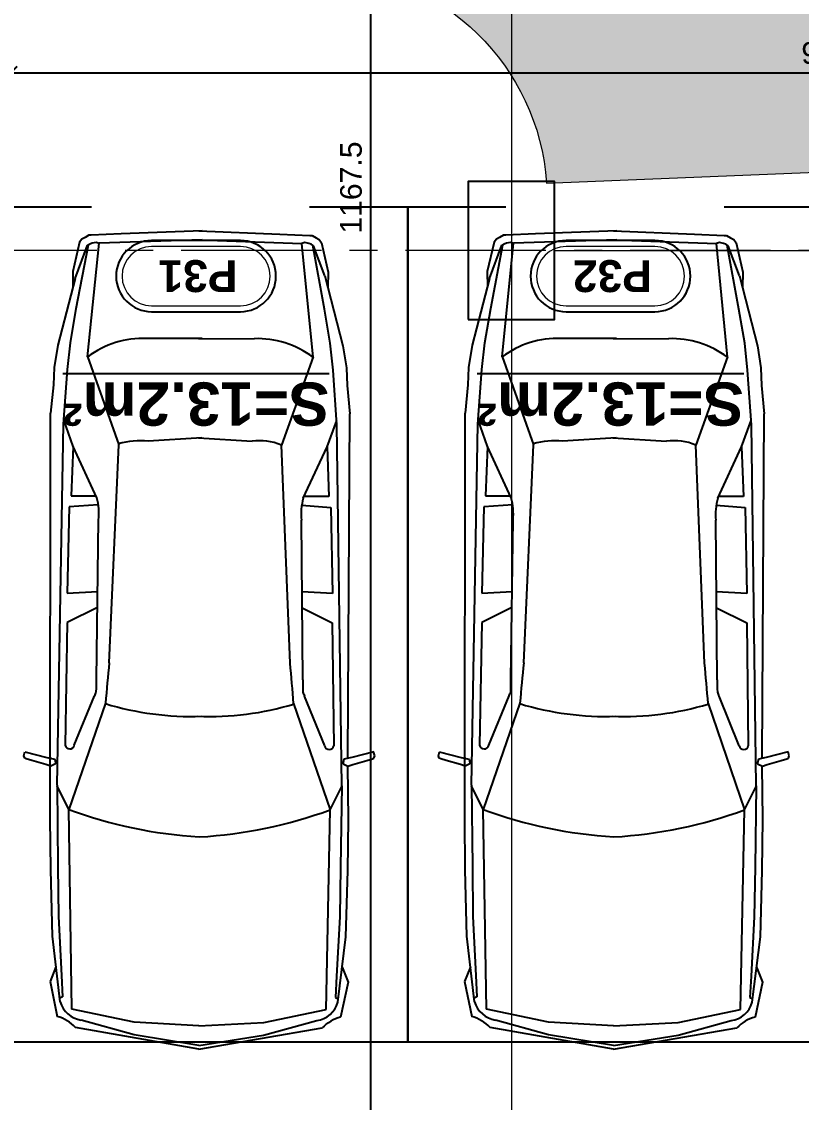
# Model space of a CAD drawing. Header units: centimetres. Extents: x 60496 to 66049, y -55119 to -48212.
# Drawn here: x 64729 to 65181, y -54590 to -53965 of the extents above; entities that cross this region are included whole.
import ezdxf
from ezdxf.enums import TextEntityAlignment as Align

# ---------------------------------------------------------------- set-up
doc = ezdxf.new("R2010")
doc.units = ezdxf.units.CM
doc.header["$LTSCALE"] = 50
doc.header["$MEASUREMENT"] = 0
for name, pattern in [('23486-A01$0${ Chain Double-Dash }', [0]), ('AXES', [2, 1.25, -0.25, 0.25, -0.25]), ('CACHE', [0.375, 0.25, -0.125])]:
    doc.linetypes.add(name, pattern=pattern)
doc.layers.get('0').update_dxf_attribs({"color": 8})
for name, color, linetype in [('AXES', 10, 'AXES'), ('COTE 50ème', 1, 'Continuous'), ('FINI', 251, 'Continuous'), ('PILIER', 7, 'Continuous'), ('TEXTE', 7, 'Continuous')]:
    doc.layers.add(name, color=color, linetype=linetype)
for name, color, linetype, lineweight in [('BETON HACHURE', 253, 'Continuous', 13), ('EXISTANT BORD', 251, 'Continuous', 60), ('EXISTANT COUPE', 251, 'Continuous', 40), ('MACONNERIE COUPE', 7, 'Continuous', 30)]:
    doc.layers.add(name, color=color, linetype=linetype, lineweight=lineweight)
doc.layers.add('HORS GEL', color=7, linetype='CACHE', lineweight=15, true_color=0x00661a)
doc.layers.add('New_2D Drafting - General_Pen_No__4', color=252, linetype='Continuous', lineweight=13, true_color=0x696969)
doc.styles.add('BRMNAMES', font='swisseb.ttf', dxfattribs={"height": 20})
doc.styles.add('RS_TEXT_1.50', font='arial.ttf', dxfattribs={"height": 12.5})
doc.styles.add('RS_TXT_100', font='arial.ttf', dxfattribs={"height": 25})
doc.styles.add('RS_TXT_50', font='arial.ttf', dxfattribs={"height": 12.5})
doc.dimstyles.new('RS_100CM_LINEAIRE', dxfattribs={"dimscale": 10, "dimtxt": 25, "dimasz": 1.5, "dimexe": 1, "dimexo": 2.5, "dimgap": 1, "dimtad": 1, "dimdec": 1, "dimrnd": 0.5, "dimdsep": 46, "dimtxsty": 'RS_TXT_100', "dimblk1": 'ARCHTICK', "dimblk2": 'ARCHTICK', "dimsah": 1, "dimcen": 2.5, "dimdle": 1, "dimclrt": 4, "dimadec": 0, "dimazin": 2, "dimtfac": 1, "dimtdec": 1, "dimtix": 1, "dimtmove": 2, "dimatfit": 3, "dimfxl": 1, "dimtolj": 1, "dimtzin": 0, "dimarcsym": 0})
doc.dimstyles.new('RS_50CM_LINEAIRE', dxfattribs={"dimscale": 5, "dimtxt": 12.5, "dimasz": 1.5, "dimexe": 1, "dimexo": 2.5, "dimgap": 1, "dimtad": 1, "dimdec": 1, "dimrnd": 0.5, "dimdsep": 46, "dimtxsty": 'RS_TXT_50', "dimblk1": 'ARCHTICK', "dimblk2": 'ARCHTICK', "dimsah": 1, "dimcen": 2.5, "dimdle": 1, "dimclrt": 4, "dimadec": 0, "dimazin": 2, "dimtfac": 1, "dimtdec": 1, "dimtix": 1, "dimtmove": 2, "dimatfit": 3, "dimfxl": 1, "dimtolj": 1, "dimtzin": 0, "dimarcsym": 0})

# ---------------------------------------------------------------- blocks, each defined once
blk = doc.blocks.new('_ArchTick')
at = {"color": 0, "linetype": 'ByBlock', "const_width": 0.15}
blk.add_lwpolyline([(-0.5, -0.5), (0.5, 0.5)], dxfattribs=at)
blk = doc.blocks.new('*D151')
at = {"layer": 'AXES', "color": 0, "linetype": 'Continuous', "lineweight": -2, "ltscale": 0.5, "transparency": 16777216}
for p, q in [((75343.39486977382, -45139.73147724155), (75343.39486977382, -44444.73150440456)), ((74583.44951201958, -44454.73150440456), (75353.39486977382, -44454.73150440456)), ((74583.44951201958, -45129.73147724155), (75353.39486977382, -45129.73147724155))]:
    blk.add_line(p, q, dxfattribs=at)
at = {"layer": 'Defpoints', "color": 0, "linetype": 'Continuous', "ltscale": 0.5, "transparency": 16777216}
for p in [(74558.44951201958, -44454.73150440456), (75343.39486977382, -44454.73150440456), (74558.44951201958, -45129.73147724155)]:
    blk.add_point(p, dxfattribs=at)
at = {"layer": 'AXES', "color": 0, "linetype": 'Continuous', "lineweight": -2, "ltscale": 0.5, "transparency": 16777216, "xscale": 15, "yscale": 15, "zscale": 15}
for p, rotation in [((75343.39486977382, -44454.73150440456), 90), ((75343.39486977382, -45129.73147724155), 270)]:
    blk.add_blockref('_ArchTick', p, dxfattribs=dict(at, rotation=rotation))
at = {"layer": 'AXES', "color": 4, "linetype": 'Continuous', "lineweight": 5, "ltscale": 0.5, "transparency": 16777216, "insert": (75320.6305450808, -44792.23149082305), "char_height": 25, "attachment_point": 5, "rotation": 90, "style": 'RS_TXT_100'}
blk.add_mtext('\\A1;675', dxfattribs=at)
blk = doc.blocks.new('*D1342')
at = {"layer": 'COTE 50ème', "color": 0, "lineweight": -2, "ltscale": 0.5, "transparency": 16777216}
for p, q in [((64931.50393361743, -54649.68885409614), (64931.50393361743, -53472.21801443858)), ((64980.45002734703, -53477.21801443858), (64926.50393361743, -53477.21801443858)), ((65000.45217377203, -54644.68885409614), (64926.50393361743, -54644.68885409614))]:
    blk.add_line(p, q, dxfattribs=at)
at = {"layer": 'Defpoints', "color": 0, "ltscale": 0.5, "transparency": 16777216}
for p in [(64931.50393361743, -53477.21801443858), (64992.95002734703, -53477.21801443858), (65012.95217377203, -54644.68885409614)]:
    blk.add_point(p, dxfattribs=at)
at = {"layer": 'COTE 50ème', "color": 0, "lineweight": -2, "ltscale": 0.5, "transparency": 16777216, "xscale": 7.5, "yscale": 7.5, "zscale": 7.5}
for p, rotation in [((64931.50393361743, -53477.21801443858), 90), ((64931.50393361743, -54644.68885409614), 270)]:
    blk.add_blockref('_ArchTick', p, dxfattribs=dict(at, rotation=rotation))
at = {"layer": 'COTE 50ème', "color": 4, "ltscale": 0.5, "transparency": 16777216, "insert": (64920.12177127093, -54060.95343426735), "char_height": 12.5, "attachment_point": 5, "rotation": 90, "style": 'RS_TXT_50'}
blk.add_mtext('\\A1;1167.5', dxfattribs=at)
blk = doc.blocks.new('*D979')
at = {"layer": 'COTE 50ème', "color": 0, "lineweight": -2, "ltscale": 0.5, "transparency": 16777216}
for p, q in [((64717.95453184991, -53994.51134071965), (65672.87113614069, -53994.51134071965)), ((64722.95453184991, -54059.86232274522), (64722.95453184991, -53989.51134071965)), ((65667.87113614069, -54084.8623173808), (65667.87113614069, -53989.51134071965))]:
    blk.add_line(p, q, dxfattribs=at)
at = {"layer": 'Defpoints', "color": 0, "ltscale": 0.5, "transparency": 16777216}
for p in [(65667.87113614069, -53994.51134071965), (64722.95453184991, -54072.36232274522), (65667.87113614069, -54097.3623173808)]:
    blk.add_point(p, dxfattribs=at)
at = {"layer": 'COTE 50ème', "color": 0, "lineweight": -2, "ltscale": 0.5, "transparency": 16777216, "xscale": 7.5, "yscale": 7.5, "zscale": 7.5, "rotation": 180}
blk.add_blockref('_ArchTick', (64722.95453184991, -53994.51134071965), dxfattribs=at)
at = {"layer": 'COTE 50ème', "color": 0, "lineweight": -2, "ltscale": 0.5, "transparency": 16777216, "xscale": 7.5, "yscale": 7.5, "zscale": 7.5}
blk.add_blockref('_ArchTick', (65667.87113614069, -53994.51134071965), dxfattribs=at)
at = {"layer": 'COTE 50ème', "color": 4, "ltscale": 0.5, "transparency": 16777216, "insert": (65195.4128339953, -53983.12917837313), "char_height": 12.5, "attachment_point": 5, "style": 'RS_TXT_50'}
blk.add_mtext('\\A1;945', dxfattribs=at)
blk = doc.blocks.new('*D925')
at = {"layer": 'COTE 50ème', "color": 0, "lineweight": -2, "ltscale": 0.5, "transparency": 16777216}
for p, q in [((60878.65929240394, -54276.36754719869), (60871.88937420589, -54348.84266303948)), ((65690.38200573057, -54793.91746539495), (60867.37607300158, -54343.39930816962)), ((65691.70856905877, -54725.95565075847), (65684.93865086071, -54798.43076659926))]:
    blk.add_line(p, q, dxfattribs=at)
at = {"layer": 'Defpoints', "color": 0, "ltscale": 0.5, "transparency": 16777216}
for p in [(60879.82185948587, -54263.92172710598), (60872.35440103866, -54343.86433500239), (65692.87113614069, -54713.50983066576)]:
    blk.add_point(p, dxfattribs=at)
at = {"layer": 'COTE 50ème', "color": 0, "lineweight": -2, "ltscale": 0.5, "transparency": 16777216, "xscale": 7.5, "yscale": 7.5, "zscale": 7.5}
for p, rotation in [((60872.35440103866, -54343.86433500239), 174.6634725925406), ((65685.4036776935, -54793.45243856218), 354.6634725925406)]:
    blk.add_blockref('_ArchTick', p, dxfattribs=dict(at, rotation=rotation))
at = {"layer": 'COTE 50ème', "color": 4, "ltscale": 0.5, "transparency": 16777216, "insert": (63279.93803805722, -54557.32131437314), "char_height": 12.5, "attachment_point": 5, "rotation": 354.6634725925406, "style": 'RS_TXT_50'}
blk.add_mtext('\\A1;4834', dxfattribs=at)
blk = doc.blocks.new('PILIER')
at = {"color": 252}
blk.add_lwpolyline([(1.56319072003831, 1.2), (-1.43680927996169, 1.2, 1), (-1.43680927996169, -1.2), (1.56319072003831, -1.2, 1), (1.56319072003831, 1.2, -1)], format="xyb", dxfattribs=at)
at = {"color": 10, "lineweight": 20}
blk.add_lwpolyline([(1.56319072003831, 1), (-1.43680927996169, 1, 1), (-1.43680927996169, -1), (1.56319072003831, -1, 1)], format="xyb", close=True, dxfattribs=at)
at = {"color": 7, "style": 'BRMNAMES'}
blk.add_attdef('PILIER_TEXTE', text='', height=1.0764, dxfattribs=at).set_placement((0, 0), align=Align.MIDDLE_CENTER)
blk = doc.blocks.new('A$Ce9568e5d')
at = {"layer": 'AXES', "lineweight": 5, "ltscale": 1.3}
blk.add_line((3195.000211652863, -3234.999999999942), (-1984.999788347151, -3234.999999999942), dxfattribs=at)
at = {"layer": 'HORS GEL', "linetype": '23486-A01$0${ Chain Double-Dash }', "ltscale": 1.2}
blk.add_line((2394.997853574925, 1579.999997317791), (2394.997853574983, -4149.995339141664), dxfattribs=at)
at = {"layer": 'AXES', "linetype": 'Continuous', "lineweight": 5, "ltscale": 0.5}
dim = blk.add_linear_dim(base=(3179.945569407108, -2560.000027162954), p1=(2395.000211652863, -3234.999999999942), p2=(2395.000211652863, -2560.000027162954), angle=270, dimstyle='RS_100CM_LINEAIRE', dxfattribs=at)
dim.commit()
dim.dimension.update_dxf_attribs({"geometry": '*D151', "text_midpoint": (3157.181244714084, -2897.500013581441), "insert": (-72163.44930036672, 41894.73147724161)})

msp = doc.modelspace()

# ---------------------------------------------------------------- hatches: boundary and pattern name
at = {"layer": 'BETON HACHURE', "transparency": 33554585}
h = msp.add_hatch(dxfattribs=at)
h.set_pattern_fill('ANSI37', color=256, scale=50, angle=270, style=0)
h.set_pattern_definition([(315, (-1160.485528566322, 19655.39304804563), (4.419417382415923, 4.419417382415921), []), (45, (-1160.485528566322, 19655.39304804563), (-4.41941738241592, 4.419417382415923), [])])
h.paths.add_polyline_path([(62772.95432019554, -51847.21800907419), (62797.95432019554, -51847.21800907419), (62797.95432019554, -52172.21800907419), (62772.95432019554, -52172.21800907417)], flags=0)
h.paths.add_polyline_path([(62772.95432019554, -51847.21800907419), (62797.95432019554, -51847.21800907419), (62797.95432019554, -52172.21800907419), (62772.95432019554, -52172.21800907417)], flags=0)
h.paths.add_polyline_path([(64952.95432019551, -51987.36232274516), (64952.95432019551, -52037.36231738077), (65032.95432019551, -52037.36231738077), (65032.95432019551, -51987.36232274516)], flags=0)
h.paths.add_polyline_path([(64572.95225443787, -51987.36232274525), (64572.95225443787, -52037.36231738086), (64652.95225443787, -52037.36231738086), (64652.95225443787, -51987.36232274525)], flags=0)
edge = h.paths.add_edge_path(flags=0)
edge.add_arc((64612.9522544379, -50672.36229558228), 40, 0, 360)
edge = h.paths.add_edge_path(flags=0)
edge.add_arc((64612.95225443787, -49997.36232274529), 40, 0, 360)
edge = h.paths.add_edge_path(flags=0)
edge.add_arc((64612.95225443786, -51272.3623323497), 40, 0, 360)
h.paths.add_polyline_path([(65692.87113614069, -49527.22052557723), (61269.11017409691, -49527.21800907417), (60879.82185948436, -54263.92172710598), (65445.45432019557, -54713.50983066576), (65692.87113614069, -54713.50983066575)])
edge = h.paths.add_edge_path(flags=0)
edge.add_arc((64612.95225443786, -51272.3623323497), 40, 0, 360)
h.paths.add_polyline_path([(63397.95432019554, -49552.21800907419), (63397.95432019554, -49972.36232274529), (63422.95432019554, -49972.36232274529), (63422.95432019554, -49552.21800907419), (64992.96098447277, -49552.21800907419), (64992.94765591834, -51312.3623323497), (65032.95432019557, -51312.3623323497), (65032.95432019557, -49552.21800907419), (65667.87113613918, -49552.2205255772), (65667.87113613918, -53452.21801443858), (65032.95432019554, -53452.21801443858), (65032.95432019551, -52057.36232274522), (64992.95432019551, -52057.36232274522), (64992.95432019557, -53477.21801443858), (65667.87113614069, -53477.21801443858), (65667.87113614069, -54685.93448648408), (65459.17891711568, -54688.50983066576), (64660.4545318484, -54610.07239253733), (64660.4545318484, -54122.36232274522), (64635.4545318484, -54122.36232274522), (64635.4545318484, -54607.61730791818), (63330.45451773574, -54479.46188941262), (63330.45451773574, -54122.36232274525), (63305.45451773574, -54122.36232274525), (63305.45451773574, -54477.00680479346), (62117.9545318484, -54360.39028676845), (62117.9545318484, -54122.36232274525), (62067.95432019555, -54122.36232274525), (62067.95432019555, -54355.4800967451), (60906.75330816861, -54241.44622697061), (61082.14403878348, -52107.36232274523), (61287.9545318484, -52107.36232274523), (61287.9545318484, -52057.36232274523), (61086.25332281998, -52057.36232274523), (61088.10249665588, -52037.36231738086), (61287.95432019554, -52037.36231738087), (61287.95432019554, -51987.36231738089), (61092.00629798793, -51987.36231738087), (61148.71429871654, -51297.36231738086), (61287.95432019554, -51297.36231738086), (61287.95432019554, -51247.36231738086), (61152.82356036329, -51247.36231738086), (61198.02558271807, -50697.36228061344), (61287.95432019554, -50697.36228061344), (61287.95432019554, -50647.36228061344), (61202.13485720289, -50647.36228061344), (61292.13984583213, -49552.21800907419), (62070.45432019554, -49552.21800907419), (62070.45432019554, -49972.36231738084), (62095.45432019554, -49972.36231738084), (62095.45432019554, -49552.21800907417)], flags=16)
h.paths.add_polyline_path([(64572.95225443786, -51232.3623323497), (64572.95225443786, -51312.3623323497), (64652.95225443786, -51312.3623323497), (64652.95225443786, -51232.36233234969)], flags=0)
at = {"layer": 'New_2D Drafting - General_Pen_No__4', "linetype": 'Continuous', "lineweight": 0, "true_color": 0xc7c8ca, "transparency": 33554546}
h = msp.add_hatch(color=9, dxfattribs=at)
edge = h.paths.add_edge_path()
edge.add_line((64367.95453184842, -51124.86232486529), (64367.9545318484, -50634.86230916377))
edge.add_arc((63907.9545318484, -50634.86230916379), 460, 1.812528970472983e-12, 90)
edge.add_line((63907.9545318484, -50174.86230916379), (62122.9545318484, -50174.86230916379))
edge.add_arc((62122.9545318484, -50634.86230916379), 460, 90, 180)
edge.add_line((61662.9545318484, -50634.86230916379), (61662.9545318484, -53323.5427149848))
edge.add_arc((62122.95453184839, -53323.5427149848), 459.9999999999927, 180, 266.9195392647234)
edge.add_line((62098.23492103581, -53782.8780400375), (64199.35640634838, -53895.95208976563))
edge.add_line((64199.35640634838, -53895.95208976563), (64906.09520128202, -53933.9859770024))
edge.add_arc((64899.76078504779, -54067.75852246494), 133.9224355683385, 4.0359442026216925, 87.28894730898242, ccw=False)
edge.add_line((65033.35110537827, -54058.33275657803), (65587.47435095662, -54035.81042810474))
edge.add_arc((64922.40567935543, -54349.92616601442), 735.5168487178961, 25.28163388761817, 89.9874877378931)
edge.add_line((64922.56630164909, -53614.40933483488), (64699.1461323168, -53602.38574480721))
edge.add_arc((64717.95453184842, -53252.89147574538), 350.0000000000014, 180.0000000000012, 266.91953926467477, ccw=False)
edge.add_line((64367.95453184842, -53252.89147574539), (64367.95453184842, -52144.8623248653))
edge.add_arc((64717.95453184842, -52144.8623248653), 350, 90, 180, ccw=False)
edge.add_line((64717.95453184842, -51794.8623248653), (64722.95431625476, -51794.8623248653))
edge.add_arc((64722.95431625476, -52144.86232486529), 349.9999999999927, 6.150640177011724, 89.9999999999988, ccw=False)
edge.add_line((65070.93958870316, -52107.36232274522), (65667.8711431623, -52107.36232807994))
edge.add_line((65667.8711431623, -52107.36232807994), (65667.87112911606, -49527.22038916923))
edge.add_line((65667.87112911606, -49527.22038916923), (65072.95430390976, -49527.22039164184))
edge.add_line((65072.95430390976, -49527.22039164184), (65072.95431625476, -51124.86232216083))
edge.add_arc((64722.95431625476, -51124.86232486527), 350, -90, 4.4272348986851284e-07, ccw=False)
edge.add_line((64722.95431625476, -51474.86232486527), (64717.9545318484, -51474.86232486527))
edge.add_arc((64717.95453184841, -51124.86232486528), 349.9999999999927, 180.0000000000012, 269.9999999999988, ccw=False)
edge = h.paths.add_edge_path(flags=16)
edge.add_arc((63697.9545318484, -53197.99910920278), 350, -93.08046073527032, 0, ccw=False)
edge.add_line((63679.14613231712, -53547.49337826463), (62314.14613231712, -53474.0344759796))
edge.add_arc((62332.95453184839, -53124.54020691776), 349.9999999999976, 180.0000000000012, 266.9195392647308, ccw=False)
edge.add_line((61982.9545318484, -53124.54020691777), (61982.9545318484, -50844.86230916379))
edge.add_arc((62332.9545318484, -50844.86230916379), 350, 90, 180, ccw=False)
edge.add_line((62332.9545318484, -50494.86230916379), (63697.9545318484, -50494.86230916379))
edge.add_arc((63697.9545318484, -50844.86230916379), 350, 0, 90, ccw=False)
edge.add_line((64047.9545318484, -50844.86230916379), (64047.9545318484, -53197.99910920278))

# ---------------------------------------------------------------- linework, layer by layer
at = {"layer": 'EXISTANT BORD', "color": 3, "lineweight": 25}
msp.add_lwpolyline([(64987.95217645423, -54137.3623173808), (65037.95217108984, -54137.3623173808), (65037.95217108984, -54057.3623173808), (64987.95217645423, -54057.3623173808)], close=True, dxfattribs=at)
at = {"layer": 'EXISTANT COUPE', "lineweight": 5}
msp.add_lwpolyline([(61662.9545318484, -50634.86230916379), (61662.9545318484, -53323.5427149848, 0.3985526464150619), (62098.23492103581, -53782.8780400375), (64199.35640634838, -53895.95208976563), (64906.09520128202, -53933.9859770024, -0.380129029932193), (65033.35110537827, -54058.33275657803), (65587.47435095662, -54035.81042810474, 0.2900814467047665), (64922.56630164909, -53614.40933483488), (64699.1461323168, -53602.38574480721, -0.3985526464148174), (64367.95453184842, -53252.89147574539), (64367.95453184842, -52144.8623248653, -0.4142135623730951), (64717.95453184842, -51794.8623248653), (64722.95431625476, -51794.8623248653, -0.3831100803969072), (65070.93958870316, -52107.36232274522), (65627.87113389964, -52107.36232807994), (65627.8711198534, -49527.22038916923)], format="xyb", dxfattribs=at)
at = {"layer": 'FINI'}
for p, q in [((64769.79642544099, -54072.36232274522), (64712.95432019568, -54072.36232274522)), ((64952.95432019564, -54072.36232274525), (64896.11221495034, -54072.36232274525)), ((64952.9543201956, -54555.52021733038), (64952.95432019564, -54072.36232274525)), ((65009.79642544096, -54072.36232274525), (64952.95432019565, -54072.36232274525)), ((64952.95432019565, -54072.36232274525), (64952.95432019561, -54555.52021733041)), ((65192.95432019561, -54072.36232274528), (65136.11221495031, -54072.36232274528)), ((64768.31475754359, -54088.41655283501), (64766.04364597249, -54089.81304560481)), ((64769.68621394724, -54088.40162941911), (64768.31475754359, -54088.41655283501)), ((64786.96758565315, -54087.76738522247), (64769.68621394724, -54088.40162941911)), ((64833.93449179246, -54085.94764394579), (64786.96758565315, -54087.76738522247)), ((64831.97431074516, -54085.94358743816), (64878.93344734061, -54087.95770449155)), ((64878.93344734061, -54087.95770449155), (64896.21188185731, -54088.66346867332)), ((64896.21188185731, -54088.66346867332), (64897.58342884836, -54088.68406861297)), ((64897.58342884836, -54088.68406861297), (64899.84857657675, -54090.08994897002)), ((65008.31475754356, -54088.41655283504), (65006.04364597246, -54089.81304560484)), ((65009.68621394721, -54088.40162941914), (65008.31475754356, -54088.41655283504)), ((65026.96758565312, -54087.7673852225), (65009.68621394721, -54088.40162941914)), ((65073.93449179243, -54085.94764394582), (65026.96758565312, -54087.7673852225)), ((65071.97431074514, -54085.94358743819), (65118.93344734058, -54087.95770449158)), ((65118.93344734058, -54087.95770449158), (65136.21188185728, -54088.66346867335)), ((65136.21188185728, -54088.66346867335), (65137.58342884833, -54088.684068613)), ((65137.58342884833, -54088.684068613), (65139.84857657673, -54090.08994897005)), ((64762.87320882405, -54092.59077985321), (64758.94223465033, -54109.55155077671)), ((64760.35846027921, -54113.65149064591), (64767.46484652214, -54094.36986363454)), ((64761.00436518315, -54131.01972483228), (64767.98857313793, -54094.01242205805)), ((64764.22476791276, -54090.74702815332), (64762.87320882405, -54092.59077985321)), ((64766.04364597249, -54089.81304560481), (64764.22476791276, -54090.74702815332)), ((64767.46484652214, -54094.36986363454), (64768.82651890063, -54093.44052641733)), ((64767.51205255956, -54158.81693925137), (64774.22669774077, -54093.04515852984)), ((64768.82651890063, -54093.44052641733), (64770.19316516485, -54092.9683962702)), ((64770.19316516485, -54092.9683962702), (64772.4740604356, -54092.48664585831)), ((64772.4740604356, -54092.48664585831), (64774.22669774077, -54093.04515852984)), ((64833.92353285445, -54091.24320957308), (64774.22669774077, -54093.04515852984)), ((64831.96335180711, -54091.23915306538), (64891.65221752725, -54093.2881654314)), ((64893.40715144512, -54092.73691152282), (64891.65221752725, -54093.2881654314)), ((64898.09474725468, -54159.08717434244), (64891.65221752725, -54093.2881654314)), ((64895.68619772085, -54093.22809853138), (64893.40715144512, -54092.73691152282)), ((64897.05087818298, -54093.70588103791), (64895.68619772085, -54093.22809853138)), ((64898.40852801545, -54094.64084577178), (64897.05087818298, -54093.70588103791)), ((64904.71742824698, -54131.31713263794), (64897.88627441431, -54094.28118961091)), ((64905.00549750234, -54112.11612375236), (64898.40852801545, -54094.64084577178)), ((64899.84857657675, -54090.08994897002), (64901.66357375757, -54091.03145166211)), ((64901.66357375757, -54091.03145166211), (64903.00765463294, -54092.88078186927)), ((64903.00765463294, -54092.88078186927), (64906.86839595775, -54109.85767740216)), ((65002.87320882402, -54092.59077985324), (64998.9422346503, -54109.55155077674)), ((65000.35846027918, -54113.65149064593), (65007.46484652211, -54094.36986363457)), ((65001.00436518312, -54131.01972483231), (65007.9885731379, -54094.01242205808)), ((65004.22476791273, -54090.74702815335), (65002.87320882402, -54092.59077985324)), ((65006.04364597246, -54089.81304560484), (65004.22476791273, -54090.74702815335)), ((65007.46484652211, -54094.36986363457), (65008.82651890061, -54093.44052641735)), ((65007.51205255953, -54158.8169392514), (65014.22669774074, -54093.04515852987)), ((65008.82651890061, -54093.44052641735), (65010.19316516482, -54092.96839627023)), ((65010.19316516482, -54092.96839627023), (65012.47406043558, -54092.48664585834)), ((65012.47406043558, -54092.48664585834), (65014.22669774074, -54093.04515852987)), ((65073.92353285442, -54091.24320957311), (65014.22669774074, -54093.04515852987)), ((65071.96335180708, -54091.23915306541), (65131.65221752723, -54093.28816543143)), ((65133.40715144509, -54092.73691152285), (65131.65221752723, -54093.28816543143)), ((65138.09474725465, -54159.08717434247), (65131.65221752723, -54093.28816543143)), ((65135.68619772082, -54093.22809853141), (65133.40715144509, -54092.73691152285)), ((65137.05087818296, -54093.70588103794), (65135.68619772082, -54093.22809853141)), ((65138.40852801542, -54094.64084577181), (65137.05087818296, -54093.70588103794)), ((65144.71742824695, -54131.31713263797), (65137.88627441428, -54094.28118961093)), ((65145.00549750231, -54112.11612375239), (65138.40852801542, -54094.64084577181)), ((65139.84857657673, -54090.08994897005), (65141.66357375754, -54091.03145166214)), ((65141.66357375754, -54091.03145166214), (65143.00765463291, -54092.8807818693)), ((65143.00765463291, -54092.8807818693), (65146.86839595772, -54109.85767740219)), ((64760.35846027921, -54113.65149064591), (64750.26022246545, -54152.16931729445)), ((64758.94223465033, -54109.55155077671), (64759.04123964813, -54118.67577963958)), ((64905.00549750234, -54112.11612375236), (64915.37377892667, -54152.51101247138)), ((64906.86839595775, -54109.85767740216), (64906.73361449136, -54118.84887814404)), ((65000.35846027918, -54113.65149064593), (64990.26022246543, -54152.16931729448)), ((64998.9422346503, -54109.55155077674), (64999.0412396481, -54118.67577963961)), ((65145.00549750231, -54112.11612375239), (65155.37377892665, -54152.51101247141)), ((65146.86839595772, -54109.85767740219), (65146.73361449133, -54118.84887814407)), ((64757.56028045545, -54150.71843469139), (64761.00436518315, -54131.01972483228)), ((64908.07978815775, -54151.02992813212), (64904.71742824698, -54131.31713263794)), ((64997.56028045542, -54150.71843469141), (65001.00436518312, -54131.01972483231)), ((65148.07978815772, -54151.02992813215), (65144.71742824695, -54131.31713263797)), ((64755.90041820721, -54166.28271284584), (64757.56028045545, -54150.71843469139)), ((64833.8053907432, -54148.33170679781), (64801.69404275992, -54148.26525378834)), ((64831.84520969589, -54148.32765029014), (64863.95672213433, -54148.39410363992)), ((64909.67521765345, -54166.60094296838), (64908.07978815775, -54151.02992813212)), ((64995.90041820718, -54166.28271284587), (64997.56028045542, -54150.71843469141)), ((65073.80539074317, -54148.33170679784), (65041.69404275989, -54148.26525378837)), ((65071.84520969586, -54148.32765029017), (65103.9567221343, -54148.39410363995)), ((65149.67521765342, -54166.60094296841), (65148.07978815772, -54151.02992813215)), ((64750.26022246545, -54152.16931729445), (64748.11330596094, -54164.99565652663)), ((64915.37377892667, -54152.51101247138), (64917.46758983569, -54165.34612770072)), ((64990.26022246543, -54152.16931729448), (64988.11330596091, -54164.99565652666)), ((65155.37377892665, -54152.51101247141), (65157.46758983567, -54165.34612770074)), ((64767.52632189519, -54158.67652066694), (64785.65436586241, -54209.75988672594)), ((64898.08089440939, -54158.94669756042), (64879.74174191084, -54209.95459637484)), ((65007.52632189516, -54158.67652066697), (65025.65436586239, -54209.75988672597)), ((65138.08089440936, -54158.94669756044), (65119.74174191081, -54209.95459637487)), ((64748.11330596094, -54164.99565652663), (64747.76537123564, -54175.05885637114)), ((64753.49991692863, -54197.85852740346), (64755.90041820721, -54166.28271284584)), ((64911.94500943722, -54198.18642249021), (64909.67521765345, -54166.60094296838)), ((64917.46758983569, -54165.34612770072), (64917.77403587797, -54175.41068175716)), ((64988.11330596091, -54164.99565652666), (64987.76537123561, -54175.05885637116)), ((64993.4999169286, -54197.85852740348), (64995.90041820718, -54166.28271284587)), ((65151.94500943719, -54198.18642249024), (65149.67521765342, -54166.60094296841)), ((65157.46758983567, -54165.34612770074), (65157.77403587794, -54175.41068175719)), ((64747.76537123564, -54175.05885637114), (64746.11545746769, -54191.53754866721)), ((64917.77403587797, -54175.41068175716), (64919.35573196142, -54191.89606172642)), ((64987.76537123561, -54175.05885637116), (64986.11545746766, -54191.53754866724)), ((65157.77403587794, -54175.41068175719), (65159.35573196139, -54191.89606172645)), ((64745.91980609443, -54426.10579310443), (64746.11545746769, -54191.53754866721)), ((64759.13158987382, -54210.76576109596), (64753.69026325841, -54195.35474317915)), ((64918.20126627095, -54390.79045136266), (64919.35573196142, -54191.89606172642)), ((64985.9198060944, -54426.10579310446), (64986.11545746766, -54191.53754866724)), ((64999.1315898738, -54210.76576109599), (64993.69026325838, -54195.35474317918)), ((65158.20126627092, -54390.79045136269), (65159.35573196139, -54191.89606172645)), ((64749.82590835862, -54406.85898682541), (64753.49991692863, -54197.85852740346)), ((64906.26012751821, -54211.07023707467), (64911.76502350089, -54195.68181393026)), ((64914.75412034898, -54407.20029844016), (64911.94500943722, -54198.18642249021)), ((64989.82590835859, -54406.85898682543), (64993.4999169286, -54197.85852740348)), ((65146.26012751818, -54211.0702370747), (65151.76502350086, -54195.68181393029)), ((65154.75412034895, -54407.20029844019), (65151.94500943719, -54198.18642249024)), ((64833.7021375007, -54205.85473635232), (64802.63186211638, -54207.67349639094)), ((64831.71038036044, -54205.85061449932), (64862.77302642089, -54207.79795586124)), ((65073.70213750067, -54205.85473635235), (65042.63186211635, -54207.67349639097)), ((65071.71038036041, -54205.85061449934), (65102.77302642087, -54207.79795586127)), ((64759.13158987382, -54210.76576109596), (64758.01155810032, -54239.40599635431)), ((64772.86078961106, -54240.49748825764), (64759.13158987382, -54210.76576109596)), ((64780.08900540757, -54335.98704841819), (64785.65436586241, -54209.75988672594)), ((64884.78461391694, -54336.20371133332), (64879.74174191084, -54209.95459637484)), ((64892.40798892252, -54240.74488588081), (64906.26012751821, -54211.07023707467)), ((64906.26012751821, -54211.07023707467), (64907.26161114081, -54239.7145338033)), ((64999.1315898738, -54210.76576109599), (64998.01155810029, -54239.40599635434)), ((65012.86078961103, -54240.49748825766), (64999.1315898738, -54210.76576109599)), ((65020.08900540754, -54335.98704841822), (65025.65436586239, -54209.75988672597)), ((65124.78461391691, -54336.20371133335), (65119.74174191081, -54209.95459637487)), ((65132.4079889225, -54240.74488588083), (65146.26012751818, -54211.0702370747)), ((65146.26012751818, -54211.0702370747), (65147.26161114078, -54239.71453380333)), ((64773.71471309054, -54244.60514543678), (64756.93746463873, -54245.76867565273)), ((64758.01155810032, -54239.40599635431), (64772.24478522499, -54239.43545138613)), ((64891.53710597599, -54244.84897613058), (64908.30936062423, -54246.08193307322)), ((64907.26161114081, -54239.7145338033), (64892.90282855299, -54239.68481893999)), ((65013.71471309051, -54244.60514543681), (64996.9374646387, -54245.76867565275)), ((64998.01155810029, -54239.40599635434), (65012.24478522496, -54239.43545138616)), ((65131.53710597596, -54244.84897613061), (65148.3093606242, -54246.08193307325)), ((65147.26161114078, -54239.71453380333), (65132.90282855296, -54239.68481894002)), ((64756.93746463873, -54245.76867565273), (64755.77352683441, -54295.62513340348)), ((64908.30936062423, -54246.08193307322), (64909.26693788978, -54295.94278120519)), ((64996.9374646387, -54245.76867565275), (64995.77352683438, -54295.6251334035)), ((65148.3093606242, -54246.08193307325), (65149.26693788976, -54295.94278120522)), ((64772.6434526079, -54345.51882885209), (64773.89536794848, -54253.22943380046)), ((64892.1906519194, -54345.76622647526), (64891.32072327983, -54253.47244036164)), ((65012.64345260787, -54345.51882885212), (65013.89536794845, -54253.22943380049)), ((65132.19065191937, -54345.76622647529), (65131.3207232798, -54253.47244036167)), ((64755.77352683441, -54295.62513340348), (64773.33378257111, -54294.62870407528)), ((64909.26693788978, -54295.94278120519), (64891.71095667614, -54294.87368038321)), ((64995.77352683438, -54295.6251334035), (65013.33378257108, -54294.62870407531)), ((65149.26693788976, -54295.94278120522), (65131.71095667611, -54294.87368038324)), ((64773.20789701636, -54303.90880601875), (64755.73840173779, -54312.59824281973)), ((64891.7984317989, -54304.15422386707), (64909.23181279319, -54312.91589062144)), ((65013.20789701633, -54303.90880601878), (64995.73840173776, -54312.59824281976)), ((65131.79843179887, -54304.1542238671), (65149.23181279316, -54312.91589062147)), ((64755.73840173779, -54312.59824281973), (64754.53055756383, -54383.67108680906)), ((64909.23181279319, -54312.91589062144), (64910.14564814421, -54383.99312533239)), ((64995.73840173776, -54312.59824281976), (64994.5305575638, -54383.67108680909)), ((65149.23181279316, -54312.91589062147), (65150.14564814419, -54383.99312533242)), ((64759.83467379436, -54383.6820634422), (64771.56293699375, -54355.06411035963)), ((64904.84153191373, -54383.9821486993), (64893.23181583016, -54355.31589870442)), ((64999.83467379434, -54383.68206344223), (65011.56293699372, -54355.06411035966)), ((65144.8415319137, -54383.98214869933), (65133.23181583014, -54355.31589870444)), ((64777.91902931448, -54359.32064194225), (64756.5752361872, -54420.80429789227)), ((64886.85799616494, -54359.54608629916), (64907.94713217266, -54421.11755531277)), ((65017.91902931445, -54359.32064194228), (64996.57523618717, -54420.8042978923)), ((65126.85799616491, -54359.54608629919), (65147.94713217263, -54421.1175553128)), ((64730.68006510608, -54389.74679172067), (64731.26942949358, -54387.49379569448)), ((64731.16197963204, -54387.46573129999), (64743.92845893247, -54390.80513483043)), ((64933.29481338072, -54387.46573129999), (64920.52833408027, -54390.80513483043)), ((64933.77672790666, -54389.74679172067), (64933.18736351917, -54387.49379569448)), ((64970.68006510605, -54389.7467917207), (64971.26942949355, -54387.49379569451)), ((64971.16197963202, -54387.46573130002), (64983.92845893244, -54390.80513483046)), ((65173.29481338069, -54387.46573130002), (65160.52833408024, -54390.80513483046)), ((65173.77672790663, -54389.7467917207), (65173.18736351914, -54387.49379569451)), ((64731.12234842138, -54391.12305826372), (64730.68006510608, -54389.74679172067)), ((64732.03162351332, -54391.59021415586), (64731.12234842138, -54391.12305826372)), ((64735.22195865735, -54392.53944903058), (64732.03162351332, -54391.59021415586)), ((64743.42648230944, -54394.91469460998), (64735.22195865735, -54392.53944903058)), ((64746.15977519224, -54395.85895490348), (64743.42648230944, -54394.91469460998)), ((64743.92845893247, -54390.80513483043), (64748.49025015396, -54391.76896421004)), ((64748.91777517501, -54394.51718018252), (64746.15977519224, -54395.85895490348)), ((64746.25032261634, -54391.2956810748), (64746.25552674181, -54390.79045136266)), ((64748.49025015396, -54391.76896421004), (64748.92772401049, -54393.60276639457)), ((64748.92772401049, -54393.60276639457), (64748.91777517501, -54394.51718018252)), ((64915.96654285881, -54391.76896421004), (64915.52906900228, -54393.60276639457)), ((64915.52906900228, -54393.60276639457), (64915.53901783774, -54394.51718018252)), ((64915.53901783774, -54394.51718018252), (64918.2970178205, -54395.85895490348)), ((64920.52833408027, -54390.80513483043), (64915.96654285881, -54391.76896421004)), ((64918.20647039641, -54391.2956810748), (64918.20126627095, -54390.79045136266)), ((64918.2970178205, -54395.85895490348), (64921.03031070333, -54394.91469460998)), ((64921.03031070333, -54394.91469460998), (64929.23483435542, -54392.53944903058)), ((64929.23483435542, -54392.53944903058), (64932.42516949942, -54391.59021415586)), ((64932.42516949942, -54391.59021415586), (64933.33444459137, -54391.12305826372)), ((64933.33444459137, -54391.12305826372), (64933.77672790666, -54389.74679172067)), ((64971.12234842136, -54391.12305826375), (64970.68006510605, -54389.7467917207)), ((64972.03162351329, -54391.59021415589), (64971.12234842136, -54391.12305826375)), ((64975.22195865732, -54392.53944903061), (64972.03162351329, -54391.59021415589)), ((64983.42648230941, -54394.91469461001), (64975.22195865732, -54392.53944903061)), ((64986.15977519221, -54395.85895490351), (64983.42648230941, -54394.91469461001)), ((64983.92845893244, -54390.80513483046), (64988.49025015393, -54391.76896421007)), ((64988.91777517498, -54394.51718018255), (64986.15977519221, -54395.85895490351)), ((64986.25032261631, -54391.29568107483), (64986.25552674178, -54390.79045136269)), ((64988.49025015393, -54391.76896421007), (64988.92772401046, -54393.6027663946)), ((64988.92772401046, -54393.6027663946), (64988.91777517498, -54394.51718018255)), ((65155.96654285878, -54391.76896421007), (65155.52906900225, -54393.6027663946)), ((65155.52906900225, -54393.6027663946), (65155.53901783771, -54394.51718018255)), ((65155.53901783771, -54394.51718018255), (65158.29701782047, -54395.85895490351)), ((65160.52833408024, -54390.80513483046), (65155.96654285878, -54391.76896421007)), ((65158.20647039638, -54391.29568107483), (65158.20126627092, -54390.79045136269)), ((65158.29701782047, -54395.85895490351), (65161.0303107033, -54394.91469461001)), ((65161.0303107033, -54394.91469461001), (65169.23483435539, -54392.53944903061)), ((65169.23483435539, -54392.53944903061), (65172.42516949939, -54391.59021415589)), ((65172.42516949939, -54391.59021415589), (65173.33444459134, -54391.12305826375)), ((65173.33444459134, -54391.12305826375), (65173.77672790663, -54389.7467917207)), ((64918.58052867482, -54426.46310680667), (64918.25508037399, -54395.85919702747)), ((65158.58052867479, -54426.4631068067), (65158.25508037396, -54395.8591970275)), ((64749.82590835862, -54406.85898682541), (64750.33744898871, -54453.94966463982)), ((64756.5752361872, -54420.80429789227), (64749.83008531081, -54407.24348894665)), ((64907.94713217266, -54421.11755531277), (64914.74834688223, -54407.58520705839)), ((64914.75412034898, -54407.20029844016), (64914.04784525483, -54454.28845603896)), ((64989.82590835859, -54406.85898682543), (64990.33744898868, -54453.94966463985)), ((64996.57523618717, -54420.8042978923), (64989.83008531078, -54407.24348894668)), ((65147.94713217263, -54421.1175553128), (65154.7483468822, -54407.58520705842)), ((65154.75412034895, -54407.20029844019), (65154.0478452548, -54454.28845603899)), ((64746.2426488639, -54455.82293322617), (64745.91980609443, -54426.10579310443)), ((64758.45762457342, -54536.43851047785), (64756.5752361872, -54420.80429789227)), ((64905.58616221782, -54536.74298645656), (64907.94713217266, -54421.11755531277)), ((64918.13469223783, -54456.1786561809), (64918.58052867482, -54426.46310680667)), ((64986.24264886387, -54455.8229332262), (64985.9198060944, -54426.10579310446)), ((64998.45762457339, -54536.43851047788), (64996.57523618717, -54420.8042978923)), ((65145.58616221779, -54536.74298645659), (65147.94713217263, -54421.1175553128)), ((65158.1346922378, -54456.17865618093), (65158.58052867479, -54426.4631068067)), ((64747.11688283904, -54494.22203206892), (64746.2426488639, -54455.82293322617)), ((64750.33744898871, -54453.94966463982), (64750.65017846841, -54482.75239027887)), ((64914.04784525483, -54454.28845603896), (64913.61574258449, -54483.08964028094)), ((64917.10153632428, -54494.57380776493), (64918.13469223783, -54456.1786561809)), ((64987.11688283901, -54494.22203206895), (64986.24264886387, -54455.8229332262)), ((64990.33744898868, -54453.94966463985), (64990.65017846838, -54482.7523902789)), ((65154.0478452548, -54454.28845603899), (65153.61574258446, -54483.08964028097)), ((65157.10153632425, -54494.57380776496), (65158.1346922378, -54456.17865618093)), ((64750.65017846841, -54482.75239027887), (64752.39422146129, -54517.02667734139)), ((64913.61574258449, -54483.08964028094), (64911.72985690553, -54517.35641536718)), ((64990.65017846838, -54482.7523902789), (64992.39422146126, -54517.02667734142)), ((65153.61574258446, -54483.08964028097), (65151.7298569055, -54517.35641536721)), ((64751.6437977251, -54532.12412885354), (64747.11688283904, -54494.22203206892)), ((64912.41795192525, -54532.45684383002), (64917.10153632428, -54494.57380776493)), ((64991.64379772508, -54532.12412885357), (64987.11688283901, -54494.22203206895)), ((65152.41795192522, -54532.45684383005), (65157.10153632425, -54494.57380776496)), ((64749.22666084761, -54511.88638042034), (64745.76080730303, -54520.49981494974)), ((64914.91872406137, -54512.22941952561), (64918.34883930019, -54520.85697822204)), ((64989.22666084758, -54511.88638042037), (64985.760807303, -54520.49981494977)), ((65154.91872406134, -54512.22941952564), (65158.34883930016, -54520.85697822207)), ((64745.76080730303, -54520.49981494974), (64749.96229087419, -54540.66397842737)), ((64752.39422146129, -54517.02667734139), (64752.98557243416, -54529.36596335158)), ((64911.72985690553, -54517.35641536718), (64911.08760446211, -54529.69314848988)), ((64985.760807303, -54520.49981494977), (64989.96229087416, -54540.6639784274)), ((64992.39422146126, -54517.02667734142), (64992.98557243413, -54529.36596335161)), ((65151.7298569055, -54517.35641536721), (65151.08760446208, -54529.69314848991)), ((64918.34883930019, -54520.85697822204), (64914.06393439056, -54541.00357949537)), ((65158.34883930016, -54520.85697822207), (65154.06393439053, -54541.0035794954)), ((64752.98557243416, -54529.36596335158), (64751.41101040762, -54530.17480476624)), ((64911.08760446211, -54529.69314848988), (64912.65880529363, -54530.50849992114)), ((64992.98557243413, -54529.36596335161), (64991.4110104076, -54530.17480476627)), ((65151.08760446208, -54529.69314848991), (65152.6588052936, -54530.50849992117)), ((64794.51031292643, -54543.93878408127), (64758.45762457342, -54536.43851047785)), ((64869.50290393233, -54544.09397792), (64905.58616221782, -54536.74298645656)), ((65034.5103129264, -54543.9387840813), (64998.45762457339, -54536.43851047788)), ((65109.5029039323, -54544.09397792003), (65145.58616221779, -54536.74298645659)), ((64794.4949459091, -54551.36441679935), (64763.74856897799, -54542.81436193969)), ((64832.00241430313, -54546.04314758947), (64794.51031292643, -54543.93878408127)), ((64832.00241430313, -54546.04314758947), (64869.50290393233, -54544.09397792)), ((64869.487536915, -54551.51961063805), (64900.26887416141, -54543.09688465211)), ((65034.49494590907, -54551.36441679938), (65003.74856897796, -54542.81436193972)), ((65072.0024143031, -54546.0431475895), (65034.5103129264, -54543.9387840813)), ((65072.0024143031, -54546.0431475895), (65109.5029039323, -54544.09397792003)), ((65109.48753691497, -54551.51961063808), (65140.26887416138, -54543.09688465214)), ((64831.9743109004, -54559.62375581604), (64760.55735082855, -54547.0511354326)), ((64831.97865801571, -54557.52263388842), (64794.4949459091, -54551.36441679935)), ((64831.9743109004, -54559.62375581604), (64903.44252942293, -54547.34682996805)), ((64831.97865801571, -54557.52263388842), (64869.487536915, -54551.51961063805)), ((65071.97431090038, -54559.62375581606), (65000.55735082852, -54547.05113543263)), ((65071.97865801568, -54557.52263388845), (65034.49494590907, -54551.36441679938)), ((65071.97431090038, -54559.62375581606), (65143.4425294229, -54547.34682996808)), ((65071.97865801568, -54557.52263388845), (65109.48753691497, -54551.51961063808)), ((64952.9543201956, -54555.52021733038), (64712.95432019564, -54555.52021733038)), ((65192.95432019557, -54555.52021733041), (64952.95432019561, -54555.52021733041))]:
    msp.add_line(p, q, dxfattribs=at)
for centre, major_axis, ratio, start_param, end_param in [((64799.61872716362, -54201.59180704069), (-0.5738758203971069, 53.36400880104317), 0.9999997916428742, -0.04964962506442205, 0.6326275099738385), ((64865.81114257488, -54201.72878930658), (-0.4835847966212948, 53.36490342185672), 0.9999997997666519, -0.6565815974824281, 0.02569556315918931), ((65039.61872716359, -54201.59180704072), (-0.5738758203971069, 53.36400880104317), 0.9999997916428742, -0.04964962506442205, 0.6326275099738385), ((65105.81114257485, -54201.72878930661), (-0.4835847966212948, 53.36490342185672), 0.9999997997666519, -0.6565815974824281, 0.02569556315918931), ((64798.28442218946, -54251.60110566513), (-0.7773960235429879, -44.13548114159644), 0.9999998392120582, 3.0605595171654, 3.452837564561171), ((64866.93845295894, -54251.74318213477), (-1.249178358204541, -44.24440136447019), 0.8567501148383436, 2.830192993852996, 3.284587045797759), ((65038.28442218943, -54251.60110566516), (-0.7773960235429879, -44.13548114159644), 0.9999998392120582, 3.0605595171654, 3.452837564561171), ((65106.93845295892, -54251.7431821348), (-1.249178358204541, -44.24440136447019), 0.8567501148383436, 2.830192993852996, 3.284587045797759), ((64739.1808449839, -54249.64211244804), (-0.8336229136214324, 34.88928788689552), 0.9999997294640394, 4.585522758158135, 4.953624326468141), ((64926.0497964466, -54250.02882944934), (-0.8247985878779102, -34.88949813080591), 0.9999997178273563, 4.466761831813294, 4.834863404109098), ((64979.18084498387, -54249.64211244807), (-0.8336229136214324, 34.88928788689552), 0.9999997294640394, 4.585522758158135, 4.953624326468141), ((65166.04979644658, -54250.02882944937), (-0.8247985878779102, -34.88949813080591), 0.9999997178273563, 4.466761831813294, 4.834863404109098), ((65868.29495500872, -54448.95564532805), (-1069.033398334422, 232.6408420385274), 0.9999998469145477, 0.1108355544404285, 0.1322560406787221), ((63796.1204200865, -54444.66737209669), (-48.27950128524625, 1092.988611700433), 0.9999996430574644, -1.53705747502554, -1.515637476254689), ((66108.29495500869, -54448.95564532808), (-1069.033398334422, 232.6408420385274), 0.9999998469145477, 0.1108355544404285, 0.1322560406787221), ((64036.12042008647, -54444.66737209672), (-48.27950128524625, 1092.988611700433), 0.9999996430574644, -1.53705747502554, -1.515637476254689), ((64692.52594405864, -54348.00509922871), (-0.7731325571895472, -80.15235866916528), 0.9999994172118457, 1.522287593099759, 1.611464690883659), ((64932.52594405861, -54348.00509922874), (-0.7731325571895472, -80.15235866916528), 0.9999994172118457, 1.522287593099759, 1.611464690883659), ((64972.29718383332, -54348.58407339243), (-2.064688158155603, -80.12944690091769), 0.9999999727990828, 4.702988405898942, 4.792165553268561), ((65212.29718383329, -54348.58407339246), (-2.064688158155603, -80.12944690091769), 0.9999999727990828, 4.702988405898942, 4.792165553268561), ((64760.88027878504, -54349.28461358069), (-10.66400374672525, 5.8140931949869), 0.9999996642997745, 3.144816528846667, 3.358791092633245), ((64903.93830326077, -54349.58066581305), (-1.354919069727106, 12.07016588143207), 0.99999979156302, 1.73682933855045, 1.950803799714838), ((65000.88027878501, -54349.28461358072), (-10.66400374672525, 5.8140931949869), 0.9999996642997745, 3.144816528846667, 3.358791092633245), ((65143.93830326074, -54349.58066581308), (-1.354919069727106, 12.07016588143207), 0.99999979156302, 1.73682933855045, 1.950803799714838), ((64827.47937807429, -54197.24853361463), (-1.602694582569419, -169.7837150715646), 0.9999997819706363, -0.2873914850705783, 0.04403990660107393), ((64837.96887109912, -54197.2702411549), (-0.7468948181674611, -169.7896363356375), 0.9999998140398924, -0.03434046358851983, 0.2970909181880124), ((65067.47937807426, -54197.24853361466), (-1.602694582569419, -169.7837150715646), 0.9999997819706363, -0.2873914850705783, 0.04403990660107393), ((65077.96887109909, -54197.27024115493), (-0.7468948181674611, -169.7896363356375), 0.9999998140398924, -0.03434046358851983, 0.2970909181880124), ((64757.18371275687, -54383.1463608129), (-0.877176750127643, 2.558376168203936), 0.9999997291696865, 1.435806510996805, 4.182631912852586), ((64907.49468710674, -54383.45742270314), (-0.877176750127643, 2.558376168203936), 0.9999997291696865, 1.435806510996805, 4.182631912852586), ((64997.18371275684, -54383.14636081293), (-0.877176750127643, 2.558376168203936), 0.9999997291696865, 1.435806510996805, 4.182631912852586), ((65147.49468710671, -54383.45742270317), (-0.877176750127643, 2.558376168203936), 0.9999997291696865, 1.435806510996805, 4.182631912852586), ((64840.41313127524, -54234.27073818502), (-230.3292304702205, 30.20887447541214), 0.8715422857587779, 1.314586907661296, 1.649297263584113), ((64824.88183326178, -54234.23859685312), (-230.4534184808078, -29.25546748758441), 0.8715379766610589, 1.492295685916919, 1.827005124680472), ((65080.41313127521, -54234.27073818505), (-230.3292304702205, 30.20887447541214), 0.8715422857587779, 1.314586907661296, 1.649297263584113), ((65064.88183326175, -54234.23859685315), (-230.4534184808078, -29.25546748758441), 0.8715379766610589, 1.492295685916919, 1.827005124680472), ((64766.01873834863, -54528.04535583947), (-0.3750541759798312, -14.93768918410432), 0.9999997868214285, -1.269218601763529, -0.1274100815982568), ((64898.06001603389, -54528.31860940329), (-0.3800807367844111, 14.93756213439974), 0.9999997806332868, 3.264527170376764, 4.406335823199862), ((65006.0187383486, -54528.04535583949), (-0.3750541759798312, -14.93768918410432), 0.9999997868214285, -1.269218601763529, -0.1274100815982568), ((65138.06001603387, -54528.31860940332), (-0.3800807367844111, 14.93756213439974), 0.9999997806332868, 3.264527170376764, 4.406335823199862), ((64743.93278358088, -54562.64759725063), (-0.278665634137896, -22.79361625476887), 0.9999998050800858, 2.336519742874339, 2.886122254752834), ((64920.00256663747, -54563.01196585219), (-2.550020049136476, 22.6522403606064), 0.9999997601969237, 0.151455907870895, 0.7010584519300536), ((64983.93278358085, -54562.64759725066), (-0.278665634137896, -22.79361625476887), 0.9999998050800858, 2.336519742874339, 2.886122254752834), ((65160.00256663744, -54563.01196585222), (-2.550020049136476, 22.6522403606064), 0.9999997601969237, 0.151455907870895, 0.7010584519300536)]:
    msp.add_ellipse(centre, major_axis=major_axis, ratio=ratio, start_param=start_param, end_param=end_param, dxfattribs=at)

# ---------------------------------------------------------------- block references
at = {"layer": 'MACONNERIE COUPE', "lineweight": 5, "ltscale": 0.5}
msp.add_blockref('A$Ce9568e5d', (62617.95432019554, -50862.36231738086), dxfattribs=at)
at = {"layer": 'PILIER', "xscale": 17.145, "yscale": 17.145, "zscale": 17.145, "rotation": 180}
for p, values in [((64831.41227840679, -54112.19185856986), {'PILIER_TEXTE': 'P31'}), ((65071.41227840677, -54112.19185856989), {'PILIER_TEXTE': 'P32'})]:
    msp.add_blockref('PILIER', p, dxfattribs=at).add_auto_attribs(values)

# ---------------------------------------------------------------- texts
at = {"layer": 'TEXTE', "char_height": 25, "width": 958.4362526796194, "attachment_point": 5, "rotation": 180.00000000020066, "style": 'RS_TEXT_1.50'}
for insert in [(64830.32887351174, -54186.05438922043), (65070.32887351171, -54186.05438922046)]:
    msp.add_mtext('{\\fArial|b1|i0|c0|p34;\\LS=13.2m²}', dxfattribs=dict(at, insert=insert))

# ---------------------------------------------------------------- dimensions: what is measured, and where the dimension line sits
at = {"layer": 'COTE 50ème', "ltscale": 0.5}
dim = msp.add_linear_dim(base=(64931.50393361743, -53477.21801443858), p1=(65012.95217377203, -54644.68885409614), p2=(64992.95002734703, -53477.21801443858), angle=90, dimstyle='RS_50CM_LINEAIRE', dxfattribs=at)
dim.commit()
dim.dimension.update_dxf_attribs({"geometry": '*D1342', "text_midpoint": (64920.12177127093, -54060.95343426735)})
dim = msp.add_linear_dim(base=(65667.87113614069, -53994.51134071965), p1=(64722.95453184991, -54072.36232274522), p2=(65667.87113614069, -54097.3623173808), dimstyle='RS_50CM_LINEAIRE', dxfattribs=at)
dim.commit()
dim.dimension.update_dxf_attribs({"geometry": '*D979', "text_midpoint": (65195.4128339953, -53983.12917837313)})
dim = msp.add_aligned_dim(p1=(65692.87113614069, -54713.50983066576), p2=(60879.82185948587, -54263.92172710598), distance=80.29061895975083, dimstyle='RS_50CM_LINEAIRE', dxfattribs=at)
dim.commit()
dim.dimension.update_dxf_attribs({"geometry": '*D925', "text_midpoint": (63279.93803805722, -54557.32131437314)})

doc.saveas('drawing.dxf')
